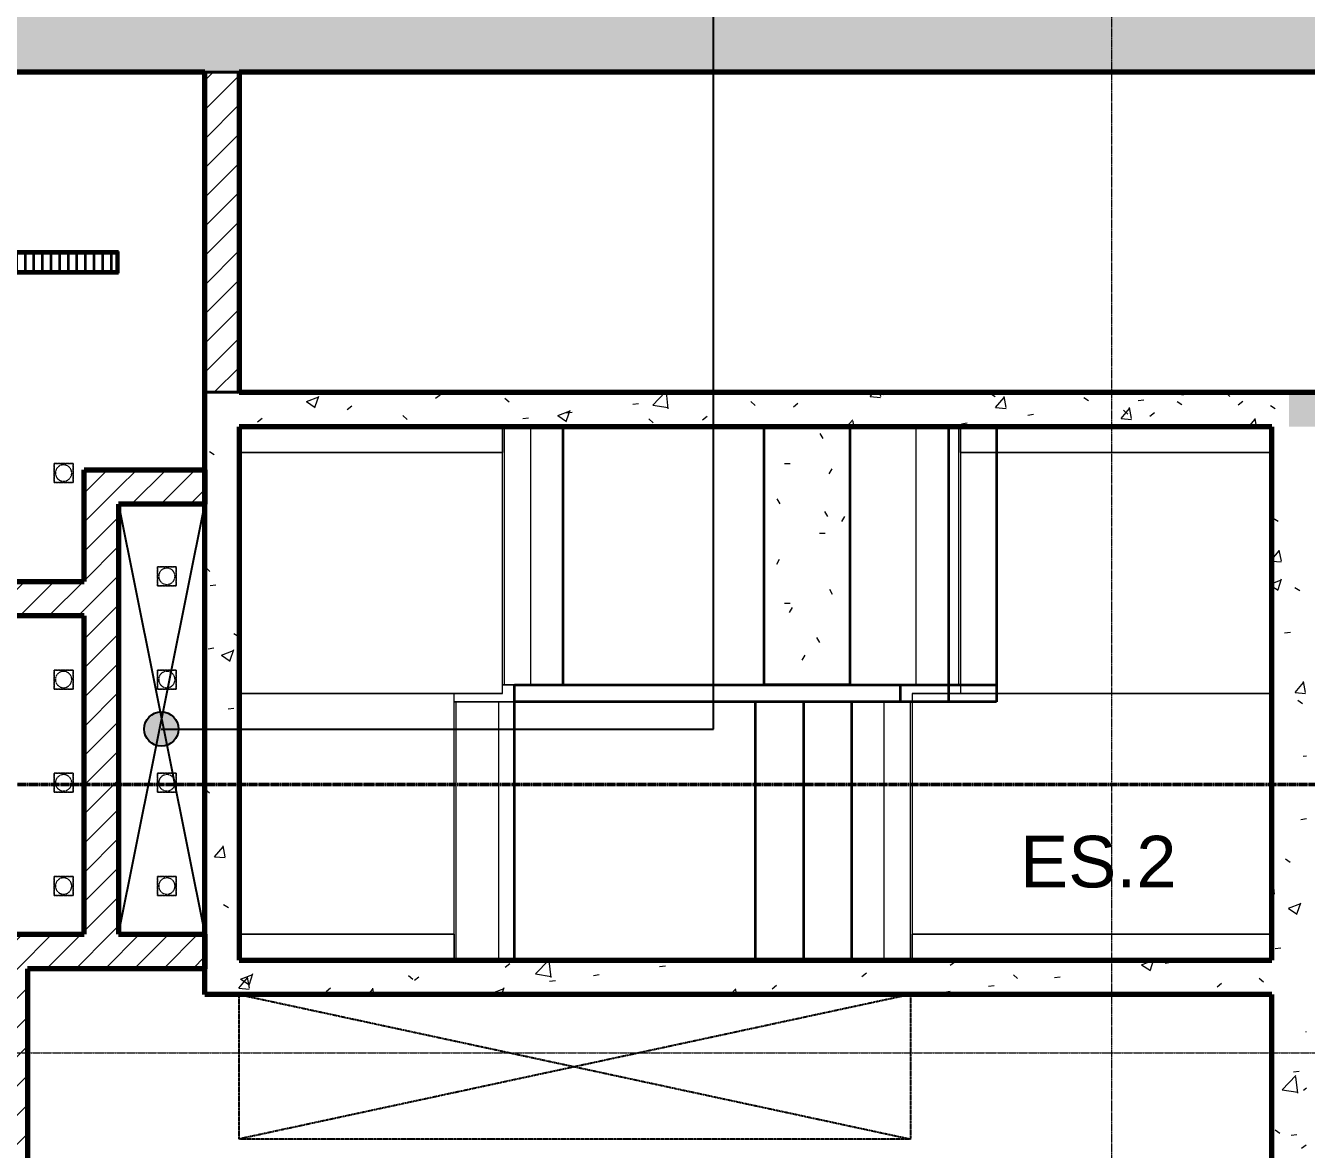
# Model space of a CAD drawing. Header units: millimetres. Extents: x -727772 to -647265, y -21627 to 19019.
# Drawn here: x -716793 to -709352, y 3019 to 9550 of the extents above; entities that cross this region are included whole.
import ezdxf
from ezdxf.xclip import XClip

# ---------------------------------------------------------------- set-up
doc = ezdxf.new("R2010")
doc.units = ezdxf.units.MM
doc.header["$XCLIPFRAME"] = 2
for name, pattern in [('DPA_Grid _ Level 100', [10, 5.5, -1.6, 1.3, -1.6]), ('DPA_Overhead 100', [2.75, 1.75, -1]), ('Hidden', [7.2, 4.7, -2.5])]:
    doc.linetypes.add(name, pattern=pattern)
for name, color, linetype, lineweight in [('_ _ A-DETL-OPENING', 1, 'Continuous', 25), ('A-DETL-MBND', 2, 'Hidden', 9), ('A-FLOR-E', 2, 'Continuous', 35), ('A-FLOR-OVHD', 2, 'DPA_Overhead 100', 25), ('A-GENM', 1, 'Continuous', 9), ('A-ROOM-IDEN', 3, 'Continuous', 25), ('A-WALL', 5, 'Continuous', 35), ('A-WALL-PATT', 1, 'Continuous', 35), ('E-LITE-EQPM', 2, 'Continuous', 35), ('G-ANNO-SECL', 3, 'Continuous', 9), ('S-GRID', 251, 'Continuous', 9), ('S-STRS-IDEN', 3, 'Continuous', 25), ('S-STRS-MBND', 2, 'Continuous', 35), ('WALL-E', 2, 'Continuous', 35)]:
    doc.layers.add(name, color=color, linetype=linetype, lineweight=lineweight)
doc.styles.add('Arial_2', font='arial.ttf', dxfattribs={"height": 300})
pattern_1 = [(50, (0, 0), (728.7365, -63.7558), [76.2, -838.2]), (355, (0, 0), (-140.9716, 764.2276), [60.96, -670.56]), (100.451, (60.7, -5.3), (587.77, 700.46675), [64.76, -712.36]), (46.184, (0, 203.2), (1084.3162, -168.171), [114.3, -1257.3]), (96.636, (90.4, 189.2), (949.6099, 989.7098), [97.14, -1068.54]), (351.184, (0, 203.2), (949.6206, 989.7012), [91.44, -1005.84]), (21, (101.6, 152.4), (606.45787, -409.06057), [76.2, -838.2]), (326, (101.6, 152.4), (247.20834, 736.7529), [60.96, -670.56]), (71.451, (152.14, 118.3), (853.66825, 327.6855), [64.76, -712.36]), (37.5, (0, 0), (12.35469, 338.22012), [33.528, -628.904, 33.528, -647.192, -673.1]), (37.5, (0, 0), (12.35469, 338.22012), [-1343.152, 33.528, -639.572]), (7.5, (0, 0), (267.27887, 400.72213), [33.528, -354.584, 33.528, -613.664, -256.54]), (7.5, (0, 0), (267.27887, 400.72213), [-1035.304, 33.528, -223.012]), (327.5, (-226.57, 0), (542.36333, -22.91534), [33.528, -220.472, 33.528, -758.952, -1051.56]), (327.5, (-226.57, 0), (542.36333, -22.91534), [-1046.48, 33.528, -1018.032]), (317.5, (-328.17, 0), (592.51696, 101.7071), [33.528, -296.672, 33.528, -492.76, -746.76]), (317.5, (-328.17, 0), (592.51696, 101.7071), [-856.488, 33.528, -713.232])]
pattern_2 = [(45, (0, 0), (-84.852814, 84.852814), [])]

# ---------------------------------------------------------------- blocks, each defined once
blk = doc.blocks.new('LANDING ADJ L_R - LANDING ADJ L_R-14651472-4263-01 ENLARGED UPPER PLATFORM LEVEL - REFLECTED CEILING PLAN - SHEET 4')
at = {"layer": 'A-GENM'}
for p, q in [((-1150, 0), (100, 0)), ((100, 0), (-1150, 0)), ((-1150, -150), (-1150, 0)), ((-1150, 0), (-1150, -150)), ((100, 0), (-1150, 0)), ((-1150, 0), (-950, 0)), ((-1150, 0), (-1150, -1550)), ((-1150, 0), (-1150, -1550)), ((-950, 0), (100, 0)), ((100, -150), (100, 0)), ((100, 0), (100, -150)), ((100, -1550), (100, 0)), ((100, 0), (100, -1550)), ((-1150, -150), (100, -150)), ((100, -150), (-1150, -150)), ((-950, -1550), (-1150, -1550)), ((-1150, -1550), (100, -1550)), ((100, -1550), (-950, -1550))]:
    blk.add_line(p, q, dxfattribs=at)
blk = doc.blocks.new('LANDING ADJ L_R - LANDING ADJ L_R-14651536-4263-01 ENLARGED UPPER PLATFORM LEVEL - REFLECTED CEILING PLAN - SHEET 4')
at = {"layer": 'A-GENM'}
for p, q in [((380, 1550), (-1150, 1550)), ((-1150, 1550), (-950, 1550)), ((-1150, 1550), (-1150, 0)), ((-1150, 1550), (-1150, 0)), ((-950, 1550), (380, 1550)), ((380, 0), (380, 1550)), ((380, 1550), (380, 0)), ((-1150, 150), (380, 150)), ((380, 150), (-1150, 150)), ((-1150, 0), (-1150, 150)), ((-1150, 150), (-1150, 0)), ((380, 0), (380, 150)), ((380, 150), (380, 0)), ((-1150, 0), (380, 0)), ((380, 0), (-1150, 0)), ((-950, 0), (-1150, 0)), ((-1150, 0), (380, 0)), ((380, 0), (-950, 0))]:
    blk.add_line(p, q, dxfattribs=at)
blk = doc.blocks.new('LANDING ADJ L_R - LANDING ADJ L_R-14651428-4263-01 ENLARGED UPPER PLATFORM LEVEL - REFLECTED CEILING PLAN - SHEET 4')
at = {"layer": 'A-GENM'}
for p, q in [((940, 1550), (-1150, 1550)), ((-1150, 1550), (-950, 1550)), ((-1150, 1550), (-1150, 0)), ((-1150, 1550), (-1150, 0)), ((-950, 1550), (940, 1550)), ((940, 0), (940, 1550)), ((940, 1550), (940, 0)), ((-1150, 150), (940, 150)), ((940, 150), (-1150, 150)), ((-1150, 0), (-1150, 150)), ((-1150, 150), (-1150, 0)), ((940, 0), (940, 150)), ((940, 150), (940, 0)), ((-1150, 0), (940, 0)), ((940, 0), (-1150, 0)), ((-950, 0), (-1150, 0)), ((-1150, 0), (940, 0)), ((940, 0), (-950, 0))]:
    blk.add_line(p, q, dxfattribs=at)
blk = doc.blocks.new('LANDING ADJ L_R - LANDING ADJ L_R-14651800-4263-01 ENLARGED UPPER PLATFORM LEVEL - REFLECTED CEILING PLAN - SHEET 4')
at = {"layer": 'A-GENM'}
for p, q in [((-1150, 0), (660, 0)), ((660, 0), (-1150, 0)), ((-1150, -150), (-1150, 0)), ((-1150, 0), (-1150, -150)), ((660, 0), (-1150, 0)), ((-1150, 0), (-950, 0)), ((-1150, 0), (-1150, -1550)), ((-1150, 0), (-1150, -1550)), ((-950, 0), (660, 0)), ((660, -150), (660, 0)), ((660, 0), (660, -150)), ((660, -1550), (660, 0)), ((660, 0), (660, -1550)), ((-1150, -150), (660, -150)), ((660, -150), (-1150, -150)), ((-950, -1550), (-1150, -1550)), ((-1150, -1550), (660, -1550)), ((660, -1550), (-950, -1550))]:
    blk.add_line(p, q, dxfattribs=at)
blk = doc.blocks.new('STAIR 8 RISER - 8 RISER-14633976-4263-01 ENLARGED UPPER PLATFORM LEVEL - REFLECTED CEILING PLAN - SHEET 4')
at = {"layer": 'A-GENM'}
for p, q in [((-540, 0), (25, 0)), ((-340, 0), (-540, 0)), ((-188, 0), (-340, 0)), ((-340, 0), (-340, -1500)), ((-340, 0), (-340, -1500)), ((2052, 0), (-188, 0)), ((-188, 0), (-188, -1500)), ((25, 0), (0, 0)), ((0, 0), (50, 0)), ((50, 0), (305, 0)), ((305, 0), (280, 0)), ((280, 0), (330, 0)), ((330, 0), (585, 0)), ((585, 0), (560, 0)), ((560, 0), (610, 0)), ((610, 0), (865, 0)), ((865, 0), (840, 0)), ((840, 0), (890, 0)), ((890, 0), (1145, 0)), ((1145, 0), (1120, 0)), ((1120, 0), (1170, 0)), ((1170, 0), (1425, 0)), ((1425, 0), (1400, 0)), ((1400, 0), (1450, 0)), ((1450, 0), (1705, 0)), ((1705, 0), (1680, 0)), ((1680, 0), (1730, 0)), ((1730, 0), (1985, 0)), ((1985, 0), (1960, 0)), ((1960, 0), (2010, 0)), ((2010, 0), (2500, 0)), ((2300, 0), (2052, 0)), ((2052, 0), (2052, -1500)), ((2500, 0), (2300, 0)), ((2300, 0), (2300, -1500)), ((2300, 0), (2300, -1500)), ((-350, -1500), (-340, -1500)), ((25, -1500), (-350, -1500)), ((-340, -1500), (-188, -1500)), ((-188, -1500), (2052, -1500)), ((50, -1500), (0, -1500)), ((0, -1500), (25, -1500)), ((305, -1500), (50, -1500)), ((330, -1500), (280, -1500)), ((280, -1500), (305, -1500)), ((585, -1500), (330, -1500)), ((610, -1500), (560, -1500)), ((560, -1500), (585, -1500)), ((865, -1500), (610, -1500)), ((890, -1500), (840, -1500)), ((840, -1500), (865, -1500)), ((1145, -1500), (890, -1500)), ((1170, -1500), (1120, -1500)), ((1120, -1500), (1145, -1500)), ((1425, -1500), (1170, -1500)), ((1450, -1500), (1400, -1500)), ((1400, -1500), (1425, -1500)), ((1705, -1500), (1450, -1500)), ((1730, -1500), (1680, -1500)), ((1680, -1500), (1705, -1500)), ((1985, -1500), (1730, -1500)), ((2010, -1500), (1960, -1500)), ((1960, -1500), (1985, -1500)), ((2310, -1500), (2010, -1500)), ((2052, -1500), (2300, -1500)), ((2300, -1500), (2310, -1500))]:
    blk.add_line(p, q, dxfattribs=at)
blk = doc.blocks.new('STAIR 8 RISER - 8 RISER-V8-4263-01 ENLARGED UPPER PLATFORM LEVEL - REFLECTED CEILING PLAN - SHEET 4')
at = {"layer": 'A-GENM'}
h = blk.add_hatch(dxfattribs=at)
h.set_pattern_fill('FP_5', color=256, style=0, pattern_type=2)
h.set_pattern_definition([(0, (713672.37, -7219.02), (812.8, 203.2), [33.528, -576.072, 33.528, -3827.272]), (0, (713672.37, -7219.02), (812.8, 203.2), [-643.128, -576.072, 33.528, -1185.672, -2032]), (0, (713672.37, -7219.02), (812.8, 203.2), [-2438.4, 33.528, -576.072, 33.528, -1388.872]), (0, (713672.37, -7219.02), (812.8, 203.2), [-3081.528, -372.872, 33.528, -982.472]), (120, (713977.17, -7117.42), (-582.37636, 602.30545), [33.528, -576.072, 33.528, -3827.272]), (120, (713977.17, -7117.42), (-582.37636, 602.30545), [-643.128, -576.072, 33.528, -1185.672, -2032]), (120, (713977.17, -7117.42), (-582.37636, 602.30545), [-2438.4, 33.528, -576.072, 33.528, -1388.872]), (120, (713977.17, -7117.42), (-582.37636, 602.30545), [-3081.528, -372.872, 33.528, -982.472]), (240, (714078.77, -6711.02), (-230.42364, -805.50545), [33.528, -576.072, 33.528, -3827.272]), (240, (714078.77, -6711.02), (-230.42364, -805.50545), [-643.128, -576.072, 33.528, -1185.672, -2032]), (240, (714078.77, -6711.02), (-230.42364, -805.50545), [-2438.4, 33.528, -576.072, 33.528, -1388.872]), (240, (714078.77, -6711.02), (-230.42364, -805.50545), [-3081.528, -372.872, 33.528, -982.472])])
h.paths.add_polyline_path([(1668, -1500), (1668, 0), (1170, 0), (1170, -1500)])
at = {"layer": 'A-GENM', "lineweight": 35}
for p, q in [((1170, -1500), (1170, 0)), ((1170, 0), (1668, 0)), ((1668, 0), (1668, -1500)), ((1668, -1500), (1170, -1500))]:
    blk.add_line(p, q, dxfattribs=at)
at = {"layer": 'A-GENM'}
for p, q in [((1425, 0), (1400, 0)), ((2052, 0), (1668, 0)), ((1705, 0), (1680, 0)), ((1985, 0), (1960, 0)), ((2052, 0), (2052, -1500)), ((2300, 0), (2052, 0)), ((2300, 0), (2300, -1500)), ((2300, 0), (2300, -1500)), ((2500, 0), (2300, 0)), ((1400, -1500), (1425, -1500)), ((1668, -1500), (2052, -1500)), ((1680, -1500), (1705, -1500)), ((1960, -1500), (1985, -1500)), ((2052, -1500), (2300, -1500)), ((2300, -1500), (2310, -1500))]:
    blk.add_line(p, q, dxfattribs=at)
blk = doc.blocks.new('STAIR 8 RISER - 8 RISER-V9-4263-01 ENLARGED UPPER PLATFORM LEVEL - REFLECTED CEILING PLAN - SHEET 4')
at = {"layer": 'A-GENM'}
for p, q in [((-540, 0), (25, 0)), ((-340, 0), (-540, 0)), ((-188, 0), (-340, 0)), ((-340, 0), (-340, -1500)), ((-340, 0), (-340, -1500)), ((2052, 0), (-188, 0)), ((-188, 0), (-188, -1500)), ((25, 0), (0, 0)), ((0, 0), (50, 0)), ((50, 0), (305, 0)), ((305, 0), (280, 0)), ((280, 0), (330, 0)), ((330, 0), (585, 0)), ((585, 0), (560, 0)), ((560, 0), (610, 0)), ((610, 0), (865, 0)), ((865, 0), (840, 0)), ((840, 0), (890, 0)), ((890, 0), (1145, 0)), ((1145, 0), (1120, 0)), ((1120, 0), (1170, 0)), ((1170, 0), (1425, 0)), ((1425, 0), (1400, 0)), ((1400, 0), (1450, 0)), ((1450, 0), (1705, 0)), ((1705, 0), (1680, 0)), ((1680, 0), (1730, 0)), ((1730, 0), (1985, 0)), ((1985, 0), (1960, 0)), ((1960, 0), (2010, 0)), ((2010, 0), (2500, 0)), ((2300, 0), (2052, 0)), ((2052, 0), (2052, -1500)), ((2500, 0), (2300, 0)), ((2300, 0), (2300, -1500)), ((2300, 0), (2300, -1500)), ((-350, -1500), (-340, -1500)), ((25, -1500), (-350, -1500)), ((-340, -1500), (-188, -1500)), ((-188, -1500), (2052, -1500)), ((50, -1500), (0, -1500)), ((0, -1500), (25, -1500)), ((305, -1500), (50, -1500)), ((330, -1500), (280, -1500)), ((280, -1500), (305, -1500)), ((585, -1500), (330, -1500)), ((610, -1500), (560, -1500)), ((560, -1500), (585, -1500)), ((865, -1500), (610, -1500)), ((890, -1500), (840, -1500)), ((840, -1500), (865, -1500)), ((1145, -1500), (890, -1500)), ((1170, -1500), (1120, -1500)), ((1120, -1500), (1145, -1500)), ((1425, -1500), (1170, -1500)), ((1450, -1500), (1400, -1500)), ((1400, -1500), (1425, -1500)), ((1705, -1500), (1450, -1500)), ((1730, -1500), (1680, -1500)), ((1680, -1500), (1705, -1500)), ((1985, -1500), (1730, -1500)), ((2010, -1500), (1960, -1500)), ((1960, -1500), (1985, -1500)), ((2310, -1500), (2010, -1500)), ((2052, -1500), (2300, -1500)), ((2300, -1500), (2310, -1500))]:
    blk.add_line(p, q, dxfattribs=at)
blk = doc.blocks.new('DPA_AR_LIGHTING_L4 - Standart-18569527-4263-01 ENLARGED UPPER PLATFORM LEVEL - REFLECTED CEILING PLAN - SHEET 4')
at = {"layer": 'E-LITE-EQPM'}
for p, q in [((127.3, -170.9), (127.3, -45.9)), ((127.3, -45.9), (1384.3, -45.9)), ((1381.3, -48.9), (130.3, -48.9)), ((130.3, -48.9), (130.3, -167.9)), ((130.3, -167.9), (130.3, -48.9)), ((130.3, -48.9), (1381.3, -48.9)), ((1374.3, -55.9), (137.3, -55.9)), ((137.3, -160.9), (137.3, -55.9)), ((142.3, -55.9), (142.3, -160.9)), ((192.3, -55.9), (192.3, -160.9)), ((242.3, -55.9), (242.3, -160.9)), ((292.3, -55.9), (292.3, -160.9)), ((342.3, -55.9), (342.3, -160.9)), ((392.3, -55.9), (392.3, -160.9)), ((442.3, -55.9), (442.3, -160.9)), ((492.3, -55.9), (492.3, -160.9)), ((542.3, -55.9), (542.3, -160.9)), ((592.3, -55.9), (592.3, -160.9)), ((642.3, -55.9), (642.3, -160.9)), ((692.3, -55.9), (692.3, -160.9)), ((742.3, -55.9), (742.3, -160.9)), ((792.3, -55.9), (792.3, -160.9)), ((842.3, -55.9), (842.3, -160.9)), ((892.3, -55.9), (892.3, -160.9)), ((942.3, -55.9), (942.3, -160.9)), ((992.3, -55.9), (992.3, -160.9)), ((1042.3, -55.9), (1374.3, -55.9)), ((1042.3, -55.9), (1042.3, -160.9)), ((1092.3, -55.9), (1092.3, -160.9)), ((1142.3, -55.9), (1142.3, -160.9)), ((1192.3, -55.9), (1192.3, -160.9)), ((1242.3, -55.9), (1242.3, -160.9)), ((1292.3, -55.9), (1292.3, -160.9)), ((1342.3, -55.9), (1342.3, -160.9)), ((1374.3, -55.9), (1374.3, -160.9)), ((1381.3, -167.9), (1381.3, -48.9)), ((1381.3, -48.9), (1381.3, -167.9)), ((1384.3, -45.9), (1384.3, -170.9)), ((1384.3, -170.9), (127.3, -170.9)), ((130.3, -167.9), (1381.3, -167.9)), ((1381.3, -167.9), (130.3, -167.9)), ((1374.3, -160.9), (137.3, -160.9))]:
    blk.add_line(p, q, dxfattribs=at)
blk = doc.blocks.new('*U789')
at = {"layer": '_ _ A-DETL-OPENING'}
for p, q in [((-63930, -4010), (-63430, -6510)), ((-63930, -6510), (-63430, -4010)), ((-63930, -6510), (-63930, -4010)), ((-63930, -4010), (-63430, -4010)), ((-63430, -4010), (-63430, -6510)), ((-63430, -6510), (-63930, -6510))]:
    blk.add_line(p, q, dxfattribs=at)
at = {"layer": 'S-GRID', "linetype": 'DPA_Grid _ Level 100'}
for p, q in [((-58160, -32405.8), (-58160, 7340)), ((-74549.9, -7200), (141.9, -7200))]:
    blk.add_line(p, q, dxfattribs=at)
blk = doc.blocks.new('Pedestal GSL - Pedestal GSL-18587400-4160-01 UPPER PLATFORM LEVEL - REFLECTED CEILING PLAN')
at = {"layer": 'A-DETL-MBND'}
for p, q in [((55, 55), (-55, 55)), ((-55, 55), (-55, -55)), ((-55, -55), (-55, 55)), ((-55, 55), (55, 55)), ((55, -55), (55, 55)), ((55, 55), (55, -55)), ((-55, -55), (55, -55)), ((55, -55), (-55, -55))]:
    blk.add_line(p, q, dxfattribs=at)
for start, end in [(360, 180), (0, 180), (180, 360), (180, 360)]:
    blk.add_arc((0, 0), 47.5, start, end, dxfattribs=at)
blk = doc.blocks.new('C-1-PP19-AR-4160-01-B_20250902-175713_EXDOWNLIGHT')
at = {"layer": 'A-DETL-MBND', "rotation": 270}
for p in [(28110.1, 3370.4), (28710.1, 2770.4), (28110.1, 2170.4), (28710.1, 2170.4), (28110.1, 1570.4), (28710.1, 1570.4), (28110.1, 970.4), (28710.1, 970.4)]:
    blk.add_blockref('Pedestal GSL - Pedestal GSL-18587400-4160-01 UPPER PLATFORM LEVEL - REFLECTED CEILING PLAN', p, dxfattribs=at)

msp = doc.modelspace()

# ---------------------------------------------------------------- hatches: boundary and pattern name
at = {"layer": 'A-ROOM-IDEN'}
h = msp.add_hatch(color=256, dxfattribs=at)
edge = h.paths.add_edge_path()
edge.add_arc((-716004.4, 5461.9), 100, 0, 360)
at = {"layer": 'A-WALL-PATT', "lineweight": 9}
h = msp.add_hatch(dxfattribs=at)
h.set_pattern_fill('FP_1', color=256, style=0, pattern_type=2)
h.set_pattern_definition(pattern_1)
h.paths.add_polyline_path([(-715552.4, 9279), (-653822.4, 9279), (-653822.4, 10779), (-722165.5, 10779), (-722165.5, 9279), (-715752.4, 9279)])
h = msp.add_hatch(dxfattribs=at)
h.set_pattern_fill('FP_2', color=256, style=0, pattern_type=2)
h.set_pattern_definition(pattern_2)
h.paths.add_polyline_path([(-715552.4, 7419), (-715552.4, 9279), (-715752.4, 9279), (-715752.4, 7419), (-715605.8, 7419)])
h = msp.add_hatch(dxfattribs=at)
h.set_pattern_fill('FP_1', color=256, style=0, pattern_type=2)
h.set_pattern_definition(pattern_1)
h.paths.add_polyline_path([(-709452.4, 7219), (-709452.4, 7419), (-715752.4, 7419), (-715752.4, 7219), (-709552.4, 7219)])
h = msp.add_hatch(dxfattribs=at)
h.set_pattern_fill('FP_1', color=256, style=0, pattern_type=2)
h.set_pattern_definition(pattern_1)
h.paths.add_polyline_path([(-690492.4, 7219), (-690492.4, 7419), (-709452.4, 7419), (-709452.4, 7219), (-693892.4, 7219)])
h = msp.add_hatch(dxfattribs=at)
h.set_pattern_fill('FP_1', color=256, style=0, pattern_type=2)
h.set_pattern_definition(pattern_1)
h.paths.add_polyline_path([(-715552.4, 4119), (-715552.4, 7219), (-715752.4, 7219), (-715752.4, 4119), (-715605.8, 4119)])
h = msp.add_hatch(dxfattribs=at)
h.set_pattern_fill('FP_1', color=256, style=0, pattern_type=2)
h.set_pattern_definition(pattern_1)
h.paths.add_polyline_path([(-709552.4, 1219), (-709352.4, 1219), (-709352.4, 7219), (-709552.4, 7219), (-709552.4, 1419)])
h = msp.add_hatch(dxfattribs=at)
h.set_pattern_fill('FP_2', color=256, style=0, pattern_type=2)
h.set_pattern_definition(pattern_2)
h.paths.add_polyline_path([(-716252.4, 4269), (-716252.4, 6969), (-716452.4, 6969), (-716452.4, 4269)])
h = msp.add_hatch(dxfattribs=at)
h.set_pattern_fill('FP_2', color=256, style=0, pattern_type=2)
h.set_pattern_definition(pattern_2)
h.paths.add_polyline_path([(-715752.4, 6769), (-715752.4, 6969), (-716252.4, 6969), (-716252.4, 6769)])
h = msp.add_hatch(dxfattribs=at)
h.set_pattern_fill('FP_2', color=256, style=0, pattern_type=2)
h.set_pattern_definition(pattern_2)
h.paths.add_polyline_path([(-716452.4, 6119), (-716452.4, 6319), (-720202.4, 6319), (-720202.4, 6119), (-717792.4, 6119)])
h = msp.add_hatch(dxfattribs=at)
h.set_pattern_fill('FP_2', color=256, style=0, pattern_type=2)
h.set_pattern_definition(pattern_2)
h.paths.add_polyline_path([(-715752.4, 4069), (-715752.4, 4269), (-717782.4, 4269), (-717782.4, 4069), (-716782.4, 4069)])
h.paths.add_polyline_path([(-719382.4, 4069), (-719382.4, 4269), (-722165.5, 4269), (-722165.5, 4069), (-719979, 4069)])
h = msp.add_hatch(dxfattribs=at)
h.set_pattern_fill('FP_1', color=256, style=0, pattern_type=2)
h.set_pattern_definition(pattern_1)
h.paths.add_polyline_path([(-709552.4, 3919), (-709552.4, 4119), (-715752.4, 4119), (-715752.4, 3919), (-713419.2, 3919)])
h = msp.add_hatch(dxfattribs=at)
h.set_pattern_fill('FP_2', color=256, style=0, pattern_type=2)
h.set_pattern_definition(pattern_2)
h.paths.add_polyline_path([(-716932.4, -161), (-716782.4, -161), (-716782.4, 149), (-716932.4, 149), (-716932.4, -56), (-716982.4, -56), (-716982.4, -161)])
h.paths.add_polyline_path([(-716782.4, 1229), (-716782.4, 4069), (-716982.4, 4069), (-716982.4, 1279), (-716932.4, 1279), (-716932.4, 1229)])

# ---------------------------------------------------------------- linework, layer by layer
at = {"layer": 'A-FLOR-E'}
for p, q in [((-722165.5, 9279), (-715752.4, 9279)), ((-715752.4, 9279), (-715752.4, 7419)), ((-716782.4, 1419), (-716782.4, 4069)), ((-716782.4, 4069), (-715752.4, 4069)), ((-715752.4, 4069), (-716782.4, 4069)), ((-716782.4, 4069), (-716782.4, 1419)), ((-715752.4, 4069), (-715752.4, 3919)), ((-715752.4, 3919), (-715752.4, 4069)), ((-715752.4, 3919), (-709552.4, 3919)), ((-709552.4, 3919), (-715752.4, 3919)), ((-709552.4, 3919), (-709552.4, 1419)), ((-709552.4, 1419), (-709552.4, 3919))]:
    msp.add_line(p, q, dxfattribs=at)
at = {"layer": 'A-FLOR-OVHD', "color": 8}
for p, q in [((-715552.4, 3919), (-711652.4, 3919)), ((-715552.4, 3079), (-715552.4, 3919)), ((-711652.4, 3919), (-715552.4, 3079)), ((-715552.4, 3919), (-711652.4, 3079)), ((-711652.4, 3919), (-711652.4, 3079)), ((-711652.4, 3079), (-715552.4, 3079))]:
    msp.add_line(p, q, dxfattribs=at)
at = {"layer": 'A-ROOM-IDEN'}
for p, q in [((-712796.4, 5461.9), (-712796.4, 13103.1)), ((-716004.4, 5461.9), (-712796.4, 5461.9))]:
    msp.add_line(p, q, dxfattribs=at)
msp.add_circle((-716004.4, 5461.9), 100, dxfattribs=at)
at = {"layer": 'A-WALL', "color": 7, "lineweight": 70}
for p, q in [((-715752.4, 9279), (-720202.4, 9279)), ((-715752.4, 7419), (-715752.4, 9279)), ((-653822.4, 9279), (-715552.4, 9279)), ((-715552.4, 9279), (-715552.4, 7419)), ((-715752.4, 7219), (-715752.4, 7419)), ((-715552.4, 7419), (-709452.4, 7419)), ((-709452.4, 7419), (-690492.4, 7419)), ((-715752.4, 4119), (-715752.4, 7219)), ((-709552.4, 7219), (-715552.4, 7219)), ((-715552.4, 7219), (-715552.4, 4119)), ((-709552.4, 4119), (-709552.4, 7219)), ((-716452.4, 6319), (-716452.4, 6969)), ((-716452.4, 6969), (-716252.4, 6969)), ((-716252.4, 6969), (-715752.4, 6969)), ((-715752.4, 6969), (-715752.4, 6769)), ((-716252.4, 6769), (-716252.4, 4269)), ((-715752.4, 6769), (-716252.4, 6769)), ((-720202.4, 6319), (-716452.4, 6319)), ((-716452.4, 6119), (-720202.4, 6119)), ((-716452.4, 4269), (-716452.4, 6119)), ((-717782.4, 4269), (-716452.4, 4269)), ((-716252.4, 4269), (-715752.4, 4269)), ((-715752.4, 4269), (-715752.4, 4169)), ((-715752.4, 4169), (-715752.4, 4069)), ((-715752.4, 3919), (-715752.4, 4119)), ((-715552.4, 4119), (-709552.4, 4119)), ((-715752.4, 4069), (-716782.4, 4069)), ((-716782.4, 4069), (-716782.4, 1619)), ((-709552.4, 3919), (-715752.4, 3919)), ((-709552.4, 1619), (-709552.4, 3919))]:
    msp.add_line(p, q, dxfattribs=at)
at = {"layer": 'A-WALL', "lineweight": 9}
for p, q in [((-715752.4, 9279), (-715552.4, 9279)), ((-715552.4, 7419), (-715752.4, 7419))]:
    msp.add_line(p, q, dxfattribs=at)
at = {"layer": 'G-ANNO-SECL', "linetype": 'DPA_Grid _ Level 100', "lineweight": 50}
msp.add_line((-722775.7, 5139.9), (-670136, 5139.9), dxfattribs=at)
at = {"layer": 'S-STRS-MBND'}
for p, q in [((-715552.4, 7219), (-715552.4, 4119)), ((-713672.4, 7219), (-715552.4, 7219)), ((-715552.4, 7219), (-715552.4, 4119)), ((-713672.4, 7219), (-715552.4, 7219)), ((-715552.4, 7219), (-715552.4, 4119)), ((-713672.4, 7219), (-715552.4, 7219)), ((-715552.4, 7219), (-715552.4, 4119)), ((-713672.4, 7219), (-715552.4, 7219)), ((-715552.4, 7219), (-715552.4, 4119)), ((-713672.4, 7219), (-715552.4, 7219)), ((-713672.4, 7219), (-713672.4, 5719)), ((-713672.4, 7219), (-713672.4, 5719)), ((-713672.4, 7219), (-713672.4, 5719)), ((-713672.4, 7219), (-713672.4, 5719)), ((-713672.4, 7219), (-711432.4, 7219)), ((-713672.4, 7219), (-711712.4, 7219)), ((-713672.4, 7219), (-711432.4, 7219)), ((-713672.4, 7219), (-711432.4, 7219)), ((-713672.4, 7219), (-711152.4, 7219)), ((-709552.4, 7219), (-711712.4, 7219)), ((-709552.4, 7219), (-711432.4, 7219)), ((-709552.4, 7219), (-711432.4, 7219)), ((-711432.4, 7219), (-711432.4, 5719)), ((-711432.4, 7219), (-711432.4, 5719)), ((-709552.4, 7219), (-711152.4, 7219)), ((-711152.4, 7219), (-711152.4, 5719)), ((-709552.4, 4119), (-709552.4, 7219)), ((-709552.4, 4119), (-709552.4, 7219)), ((-709552.4, 4119), (-709552.4, 7219)), ((-709552.4, 4119), (-709552.4, 7219)), ((-713952.4, 5719), (-713672.4, 5719)), ((-713952.4, 5619), (-713952.4, 5719)), ((-713952.4, 5719), (-713672.4, 5719)), ((-713952.4, 5619), (-713952.4, 5719)), ((-713952.4, 5719), (-713672.4, 5719)), ((-713952.4, 5619), (-713952.4, 5719)), ((-713952.4, 5719), (-713672.4, 5719)), ((-713952.4, 5619), (-713952.4, 5719)), ((-713952.4, 5719), (-713672.4, 5719)), ((-713952.4, 5619), (-713952.4, 5719)), ((-713672.4, 5719), (-711432.4, 5719)), ((-713672.4, 5719), (-711712.4, 5719)), ((-713672.4, 5719), (-711432.4, 5719)), ((-713672.4, 5719), (-711432.4, 5719)), ((-713672.4, 5719), (-711152.4, 5719)), ((-711712.4, 5719), (-711712.4, 5619)), ((-711432.4, 5719), (-711432.4, 5619)), ((-711432.4, 5719), (-711432.4, 5619)), ((-711152.4, 5719), (-711152.4, 5619)), ((-713952.4, 4119), (-713952.4, 5619)), ((-713952.4, 4119), (-713952.4, 5619)), ((-713952.4, 4119), (-713952.4, 5619)), ((-713952.4, 4119), (-713952.4, 5619)), ((-711992.4, 5619), (-713952.4, 5619)), ((-711992.4, 5619), (-713952.4, 5619)), ((-712272.4, 5619), (-713952.4, 5619)), ((-712272.4, 5619), (-713952.4, 5619)), ((-712552.4, 5619), (-713952.4, 5619)), ((-712552.4, 4119), (-712552.4, 5619)), ((-711432.4, 5619), (-712272.4, 5619)), ((-711152.4, 5619), (-712272.4, 5619)), ((-712272.4, 4119), (-712272.4, 5619)), ((-712272.4, 4119), (-712272.4, 5619)), ((-711712.4, 5619), (-711992.4, 5619)), ((-711432.4, 5619), (-711992.4, 5619)), ((-711992.4, 4119), (-711992.4, 5619)), ((-715552.4, 4119), (-713952.4, 4119)), ((-715552.4, 4119), (-713952.4, 4119)), ((-715552.4, 4119), (-713952.4, 4119)), ((-715552.4, 4119), (-713952.4, 4119)), ((-715552.4, 4119), (-713952.4, 4119)), ((-711992.4, 4119), (-713952.4, 4119)), ((-711992.4, 4119), (-713952.4, 4119)), ((-712272.4, 4119), (-713952.4, 4119)), ((-712272.4, 4119), (-713952.4, 4119)), ((-712552.4, 4119), (-713952.4, 4119)), ((-712272.4, 4119), (-709552.4, 4119)), ((-712272.4, 4119), (-709552.4, 4119)), ((-711992.4, 4119), (-709552.4, 4119)), ((-711992.4, 4119), (-709552.4, 4119))]:
    msp.add_line(p, q, dxfattribs=at)
at = {"layer": 'WALL-E'}
for p, q in [((-722165.5, 9279), (-653822.4, 9279)), ((-653822.4, 9279), (-722165.5, 9279)), ((-715752.4, 9059), (-715752.4, 9279)), ((-715752.4, 9279), (-715752.4, 7419)), ((-715752.4, 9279), (-715552.4, 9279)), ((-715552.4, 9279), (-715752.4, 9279)), ((-715552.4, 9279), (-715552.4, 9059)), ((-715552.4, 7419), (-715552.4, 9279)), ((-715752.4, 7459), (-715752.4, 9059)), ((-715552.4, 9059), (-715552.4, 7459)), ((-715752.4, 7419), (-715752.4, 7459)), ((-715552.4, 7459), (-715552.4, 7419)), ((-715552.4, 7419), (-715752.4, 7419)), ((-715752.4, 7419), (-715752.4, 7219)), ((-715752.4, 6659), (-715752.4, 7419)), ((-715752.4, 7419), (-715552.4, 7419)), ((-715552.4, 7419), (-715752.4, 7419)), ((-715552.4, 7419), (-710552.4, 7419)), ((-710552.4, 7419), (-715552.4, 7419)), ((-715752.4, 7219), (-715752.4, 7229)), ((-715752.4, 7229), (-715752.4, 7219)), ((-715752.4, 7219), (-715752.4, 3919)), ((-715752.4, 3919), (-715752.4, 7219)), ((-715752.4, 7219), (-715752.4, 3919)), ((-715552.4, 7219), (-710552.4, 7219)), ((-710552.4, 7219), (-715552.4, 7219)), ((-715552.4, 7219), (-715552.4, 6659)), ((-715552.4, 4119), (-715552.4, 7219)), ((-715752.4, 3919), (-715752.4, 6659)), ((-715552.4, 6659), (-715552.4, 4119)), ((-711352.4, 4119), (-715552.4, 4119)), ((-715552.4, 4119), (-711352.4, 4119)), ((-715552.4, 3919), (-715752.4, 3919)), ((-715552.4, 3919), (-715752.4, 3919)), ((-711352.4, 3919), (-715552.4, 3919)), ((-715552.4, 3919), (-711552.4, 3919)), ((-711552.4, 3919), (-711352.4, 3919))]:
    msp.add_line(p, q, dxfattribs=at)

# ---------------------------------------------------------------- block references
msp.add_blockref('*U789', (-652322.4, 10779))
ref = msp.add_blockref('C-1-PP19-AR-4160-01-B_20250902-175713_EXDOWNLIGHT', (-744682.4, 3579))
XClip(ref).set_block_clipping_path([(22516.8245944303, -23612.0000633089), (92359.9999943782, 7199.9972603898)])
at = {"layer": 'A-GENM', "rotation": 180}
for name, p in [('LANDING ADJ L_R - LANDING ADJ L_R-14651536-4263-01 ENLARGED UPPER PLATFORM LEVEL - REFLECTED CEILING PLAN - SHEET 4', (-715172.4, 7219)), ('LANDING ADJ L_R - LANDING ADJ L_R-14651472-4263-01 ENLARGED UPPER PLATFORM LEVEL - REFLECTED CEILING PLAN - SHEET 4', (-715452.4, 4119)), ('STAIR 8 RISER - 8 RISER-14633976-4263-01 ENLARGED UPPER PLATFORM LEVEL - REFLECTED CEILING PLAN - SHEET 4', (-711992.4, 4119))]:
    msp.add_blockref(name, p, dxfattribs=at)
at = {"layer": 'A-GENM'}
for name, p in [('STAIR 8 RISER - 8 RISER-V9-4263-01 ENLARGED UPPER PLATFORM LEVEL - REFLECTED CEILING PLAN - SHEET 4', (-713672.4, 7219)), ('STAIR 8 RISER - 8 RISER-V8-4263-01 ENLARGED UPPER PLATFORM LEVEL - REFLECTED CEILING PLAN - SHEET 4', (-713672.4, 7219)), ('LANDING ADJ L_R - LANDING ADJ L_R-14651800-4263-01 ENLARGED UPPER PLATFORM LEVEL - REFLECTED CEILING PLAN - SHEET 4', (-710212.4, 7219)), ('LANDING ADJ L_R - LANDING ADJ L_R-14651428-4263-01 ENLARGED UPPER PLATFORM LEVEL - REFLECTED CEILING PLAN - SHEET 4', (-710492.4, 4119))]:
    msp.add_blockref(name, p, dxfattribs=at)
at = {"layer": 'E-LITE-EQPM', "extrusion": (0, 0, -1), "rotation": 180}
msp.add_blockref('DPA_AR_LIGHTING_L4 - Standart-18569527-4263-01 ENLARGED UPPER PLATFORM LEVEL - REFLECTED CEILING PLAN - SHEET 4', (717636.7, 8065.3), dxfattribs=at)

# ---------------------------------------------------------------- texts
at = {"layer": 'S-STRS-IDEN', "lineweight": 9, "insert": (-711015.4, 4841.2), "char_height": 300, "width": 1122.362, "attachment_point": 1, "style": 'Arial_2'}
msp.add_mtext('ES.2', dxfattribs=at)

doc.saveas('drawing.dxf')
